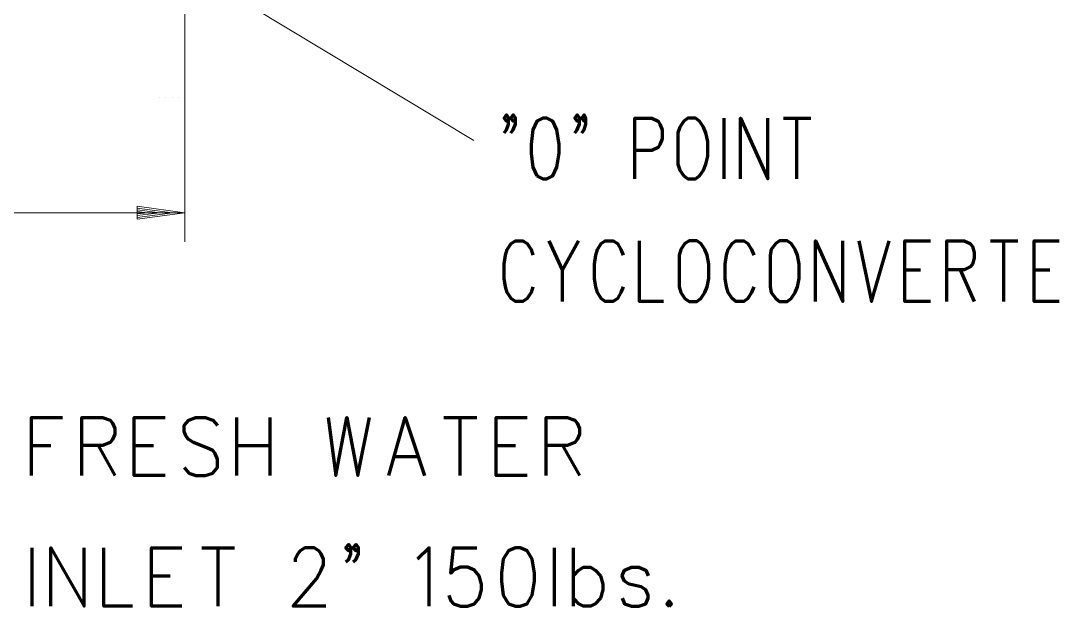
# Model space of a CAD drawing. Header units: metres. Extents: x 1223 to 5739, y -151236 to 19014.
# Drawn here: x 5383.26 to 5419.46, y -151066.97 to -151046.57 of the extents above; entities that cross this region are included whole.
import ezdxf

# ---------------------------------------------------------------- set-up
doc = ezdxf.new("R2010")
doc.units = ezdxf.units.M
doc.layers.add('PDF_Geometry', color=7, linetype='Continuous')

msp = doc.modelspace()

# ---------------------------------------------------------------- linework, layer by layer
at = {"layer": 'PDF_Geometry', "color": 8, "lineweight": 13}
for points in [[(5389.979, -151045.27), (5399.062, -151050.736)], [(5388.984, -151054.272), (5388.984, -151046.103), (5388.984, -151046.083), (5388.963, -151046.103), (5388.984, -151046.083), (5388.963, -151046.103), (5388.984, -151046.083), (5388.963, -151046.103), (5388.984, -151046.083), (5388.963, -151046.103), (5388.984, -151046.083), (5388.963, -151046.103), (5388.984, -151046.083), (5388.963, -151046.103), (5388.984, -151046.083), (5388.963, -151046.103), (5388.984, -151046.083), (5388.984, -151046.103), (5388.984, -151046.083), (5388.984, -151046.103), (5388.984, -151046.083), (5388.984, -151046.103)], [(5388.09, -151049.233), (5388.09, -151049.233)], [(5388.313, -151049.233), (5388.313, -151049.233)], [(5388.537, -151049.233), (5388.537, -151049.233)], [(5388.76, -151049.233), (5388.76, -151049.233)], [(5388.984, -151049.822), (5388.984, -151049.822)], [(5354.257, -151053.256), (5388.984, -151053.256)], [(5387.317, -151053.093), (5388.557, -151053.256), (5387.317, -151053.418)], [(5387.317, -151053.154), (5388.11, -151053.256), (5387.317, -151053.358)], [(5387.317, -151053.215), (5387.683, -151053.256), (5387.317, -151053.297)]]:
    msp.add_lwpolyline(points, dxfattribs=at)
at = {"layer": 'PDF_Geometry', "color": 8, "lineweight": 90}
for points in [[(5400.119, -151050.472), (5400.2, -151050.37), (5400.261, -151050.167), (5400.261, -151049.964), (5400.2, -151050.066), (5400.119, -151049.964), (5400.2, -151049.842), (5400.261, -151049.964)], [(5400.343, -151050.472), (5400.424, -151050.37), (5400.505, -151050.167), (5400.505, -151049.964), (5400.424, -151050.066), (5400.343, -151049.964), (5400.424, -151049.842), (5400.505, -151049.964)], [(5402.578, -151050.472), (5402.659, -151050.37), (5402.74, -151050.167), (5402.74, -151049.964), (5402.659, -151050.066), (5402.578, -151049.964), (5402.659, -151049.842), (5402.74, -151049.964)], [(5402.822, -151050.472), (5402.903, -151050.37), (5402.964, -151050.167), (5402.964, -151049.964), (5402.903, -151050.066), (5402.822, -151049.964), (5402.903, -151049.842), (5402.964, -151049.964)], [(5404.671, -151052.077), (5404.671, -151049.964), (5405.26, -151049.964), (5405.484, -151050.066), (5405.544, -151050.167), (5405.626, -151050.37), (5405.626, -151050.675), (5405.544, -151050.878), (5405.484, -151050.98), (5405.26, -151051.082), (5404.671, -151051.082)], [(5407.78, -151052.077), (5407.78, -151049.964)], [(5408.349, -151052.077), (5408.349, -151049.964), (5409.304, -151052.077), (5409.304, -151049.964)], [(5409.852, -151049.964), (5410.807, -151049.964)], [(5410.32, -151052.077), (5410.32, -151049.964)], [(5401.115, -151055.837), (5401.054, -151056.04), (5400.912, -151056.243), (5400.769, -151056.345), (5400.505, -151056.345), (5400.363, -151056.243), (5400.221, -151056.04), (5400.16, -151055.837), (5400.119, -151055.552), (5400.119, -151055.044), (5400.16, -151054.739), (5400.221, -151054.536), (5400.363, -151054.333), (5400.505, -151054.231), (5400.769, -151054.231), (5400.912, -151054.333), (5401.054, -151054.536), (5401.115, -151054.739)], [(5402.151, -151056.345), (5402.151, -151055.247), (5401.684, -151054.231)], [(5402.7, -151054.231), (5402.151, -151055.247)], [(5404.264, -151055.837), (5404.183, -151056.04), (5404.061, -151056.243), (5403.919, -151056.345), (5403.634, -151056.345), (5403.492, -151056.243), (5403.37, -151056.04), (5403.309, -151055.837), (5403.269, -151055.552), (5403.269, -151055.044), (5403.309, -151054.739), (5403.37, -151054.536), (5403.492, -151054.333), (5403.634, -151054.231), (5403.919, -151054.231), (5404.061, -151054.333), (5404.183, -151054.536), (5404.264, -151054.739)], [(5405.666, -151056.345), (5404.833, -151056.345), (5404.833, -151054.231)], [(5408.816, -151055.837), (5408.735, -151056.04), (5408.613, -151056.243), (5408.471, -151056.345), (5408.186, -151056.345), (5408.064, -151056.243), (5407.922, -151056.04), (5407.861, -151055.837), (5407.82, -151055.552), (5407.82, -151055.044), (5407.861, -151054.739), (5407.922, -151054.536), (5408.064, -151054.333), (5408.186, -151054.231), (5408.471, -151054.231), (5408.613, -151054.333), (5408.735, -151054.536), (5408.816, -151054.739)], [(5410.97, -151056.345), (5410.97, -151054.231), (5411.925, -151056.345), (5411.925, -151054.231)], [(5412.474, -151054.231), (5412.921, -151056.345), (5413.53, -151054.231)], [(5414.973, -151056.345), (5414.079, -151056.345), (5414.079, -151054.231), (5414.973, -151054.231)], [(5415.542, -151056.345), (5415.542, -151054.231), (5416.152, -151054.231), (5416.355, -151054.333), (5416.436, -151054.434), (5416.497, -151054.638), (5416.497, -151054.841), (5416.436, -151055.044), (5416.355, -151055.146), (5416.152, -151055.247), (5415.542, -151055.247)], [(5417.066, -151054.231), (5418.021, -151054.231)], [(5417.533, -151056.345), (5417.533, -151054.231)], [(5419.464, -151056.345), (5418.59, -151056.345), (5418.59, -151054.231), (5419.464, -151054.231)], [(5414.079, -151055.247), (5414.628, -151055.247)], [(5416.009, -151055.247), (5416.497, -151056.345)], [(5418.59, -151055.247), (5419.139, -151055.247)], [(5383.639, -151062.42), (5383.639, -151060.388), (5384.716, -151060.388)], [(5385.387, -151062.42), (5385.387, -151060.388), (5386.118, -151060.388), (5386.383, -151060.49), (5386.464, -151060.591), (5386.545, -151060.774), (5386.545, -151060.978), (5386.464, -151061.16), (5386.383, -151061.262), (5386.118, -151061.364), (5385.387, -151061.364)], [(5388.293, -151062.42), (5387.216, -151062.42), (5387.216, -151060.388), (5388.293, -151060.388)], [(5388.963, -151062.136), (5389.126, -151062.339), (5389.37, -151062.42), (5389.695, -151062.42), (5389.959, -151062.339), (5390.122, -151062.136), (5390.122, -151061.851), (5390.04, -151061.648), (5389.959, -151061.547), (5389.776, -151061.465), (5389.288, -151061.262), (5389.126, -151061.16), (5389.024, -151061.059), (5388.963, -151060.876), (5388.963, -151060.673), (5389.126, -151060.49), (5389.37, -151060.388), (5389.695, -151060.388), (5389.959, -151060.49), (5390.122, -151060.673)], [(5390.792, -151062.42), (5390.792, -151060.388)], [(5391.95, -151060.388), (5391.95, -151062.42)], [(5393.982, -151060.388), (5394.246, -151062.42), (5394.633, -151060.388), (5395.019, -151062.42), (5395.425, -151060.388)], [(5396.096, -151062.42), (5396.665, -151060.388), (5397.335, -151062.42)], [(5398.006, -151060.388), (5399.164, -151060.388)], [(5398.575, -151062.42), (5398.575, -151060.388)], [(5400.912, -151062.42), (5399.835, -151062.42), (5399.835, -151060.388), (5400.912, -151060.388)], [(5401.582, -151062.42), (5401.582, -151060.388), (5402.314, -151060.388), (5402.578, -151060.49), (5402.659, -151060.591), (5402.74, -151060.774), (5402.74, -151060.978), (5402.659, -151061.16), (5402.578, -151061.262), (5402.314, -151061.364), (5401.582, -151061.364)], [(5383.639, -151061.364), (5384.31, -151061.364)], [(5385.956, -151061.364), (5386.545, -151062.42)], [(5387.216, -151061.364), (5387.886, -151061.364)], [(5390.792, -151061.364), (5391.95, -151061.364)], [(5399.835, -151061.364), (5400.505, -151061.364)], [(5402.151, -151061.364), (5402.74, -151062.42)], [(5396.258, -151061.75), (5397.091, -151061.75)], [(5394.592, -151065.428), (5394.694, -151065.326), (5394.775, -151065.143), (5394.775, -151064.94), (5394.694, -151065.042), (5394.592, -151064.94), (5394.694, -151064.818), (5394.775, -151064.94)], [(5394.856, -151065.428), (5394.958, -151065.326), (5395.039, -151065.143), (5395.039, -151064.94), (5394.958, -151065.042), (5394.856, -151064.94), (5394.958, -151064.818), (5395.039, -151064.94)], [(5383.66, -151066.972), (5383.66, -151064.94)], [(5384.31, -151066.972), (5384.31, -151064.94), (5385.468, -151066.972), (5385.468, -151064.94)], [(5387.155, -151066.972), (5386.159, -151066.972), (5386.159, -151064.94)], [(5388.882, -151066.972), (5387.825, -151066.972), (5387.825, -151064.94), (5388.882, -151064.94)], [(5389.573, -151064.94), (5390.711, -151064.94)], [(5390.142, -151066.972), (5390.142, -151064.94)], [(5393.901, -151066.972), (5392.763, -151066.972), (5393.576, -151066.017), (5393.738, -151065.712), (5393.82, -151065.529), (5393.82, -151065.326), (5393.738, -151065.143), (5393.657, -151065.042), (5393.495, -151064.94), (5393.17, -151064.94), (5393.007, -151065.042), (5392.926, -151065.143), (5392.824, -151065.326), (5392.824, -151065.428)], [(5397.498, -151066.972), (5397.498, -151064.94), (5397.091, -151065.326)], [(5398.189, -151066.586), (5398.25, -151066.789), (5398.351, -151066.891), (5398.595, -151066.972), (5398.839, -151066.972), (5399.083, -151066.891), (5399.245, -151066.688), (5399.327, -151066.403), (5399.327, -151066.2), (5399.245, -151065.915), (5399.083, -151065.712), (5398.839, -151065.611), (5398.595, -151065.611), (5398.351, -151065.712), (5398.25, -151065.814), (5398.351, -151064.94), (5399.164, -151064.94)], [(5401.867, -151066.972), (5401.867, -151064.94)], [(5402.537, -151066.972), (5402.537, -151064.94)], [(5387.825, -151065.915), (5388.476, -151065.915)], [(5402.537, -151065.915), (5402.72, -151065.712), (5402.883, -151065.611), (5403.126, -151065.611), (5403.289, -151065.712), (5403.472, -151065.915), (5403.553, -151066.2), (5403.553, -151066.403), (5403.472, -151066.688), (5403.289, -151066.891), (5403.126, -151066.972), (5402.883, -151066.972), (5402.72, -151066.891), (5402.537, -151066.688)], [(5404.224, -151066.688), (5404.305, -151066.891), (5404.549, -151066.972), (5404.813, -151066.972), (5405.057, -151066.891), (5405.138, -151066.688), (5405.138, -151066.586), (5405.057, -151066.403), (5404.894, -151066.301), (5404.468, -151066.2), (5404.305, -151066.098), (5404.224, -151065.915), (5404.305, -151065.712), (5404.549, -151065.611), (5404.813, -151065.611), (5405.057, -151065.712), (5405.138, -151065.915)]]:
    msp.add_lwpolyline(points, dxfattribs=at)
for points in [[(5401.257, -151051.976), (5401.46, -151052.077), (5401.602, -151052.077), (5401.806, -151051.976), (5401.948, -151051.671), (5402.029, -151051.183), (5402.029, -151050.878), (5401.948, -151050.37), (5401.806, -151050.066), (5401.602, -151049.964), (5401.46, -151049.964), (5401.257, -151050.066), (5401.115, -151050.37), (5401.054, -151050.878), (5401.054, -151051.183), (5401.115, -151051.671)], [(5406.378, -151051.976), (5406.52, -151052.077), (5406.784, -151052.077), (5406.926, -151051.976), (5407.068, -151051.773), (5407.15, -151051.569), (5407.211, -151051.285), (5407.211, -151050.777), (5407.15, -151050.472), (5407.068, -151050.269), (5406.926, -151050.066), (5406.784, -151049.964), (5406.52, -151049.964), (5406.378, -151050.066), (5406.235, -151050.269), (5406.174, -151050.472), (5406.174, -151050.777), (5406.174, -151051.285), (5406.174, -151051.569), (5406.235, -151051.773)], [(5406.418, -151056.243), (5406.56, -151056.345), (5406.825, -151056.345), (5406.967, -151056.243), (5407.109, -151056.04), (5407.19, -151055.837), (5407.251, -151055.552), (5407.251, -151055.044), (5407.19, -151054.739), (5407.109, -151054.536), (5406.967, -151054.333), (5406.825, -151054.231), (5406.56, -151054.231), (5406.418, -151054.333), (5406.276, -151054.536), (5406.215, -151054.739), (5406.215, -151055.044), (5406.215, -151055.552), (5406.215, -151055.837), (5406.276, -151056.04)], [(5409.588, -151056.243), (5409.71, -151056.345), (5409.974, -151056.345), (5410.117, -151056.243), (5410.259, -151056.04), (5410.34, -151055.837), (5410.401, -151055.552), (5410.401, -151055.044), (5410.34, -151054.739), (5410.259, -151054.536), (5410.117, -151054.333), (5409.974, -151054.231), (5409.71, -151054.231), (5409.588, -151054.333), (5409.426, -151054.536), (5409.385, -151054.739), (5409.385, -151055.044), (5409.385, -151055.552), (5409.385, -151055.837), (5409.426, -151056.04)], [(5400.261, -151066.891), (5400.505, -151066.972), (5400.668, -151066.972), (5400.912, -151066.891), (5401.094, -151066.586), (5401.176, -151066.098), (5401.176, -151065.814), (5401.094, -151065.326), (5400.912, -151065.042), (5400.668, -151064.94), (5400.505, -151064.94), (5400.261, -151065.042), (5400.078, -151065.326), (5400.017, -151065.814), (5400.017, -151066.098), (5400.078, -151066.586)], [(5405.87, -151066.972), (5405.951, -151066.891), (5405.87, -151066.789), (5405.788, -151066.891)]]:
    msp.add_lwpolyline(points, close=True, dxfattribs=at)
at = {"layer": 'PDF_Geometry', "color": 8, "lineweight": 13}
msp.add_lwpolyline([(5388.984, -151053.256), (5387.317, -151053.479), (5387.317, -151053.032)], close=True, dxfattribs=at)

doc.saveas('drawing.dxf')
